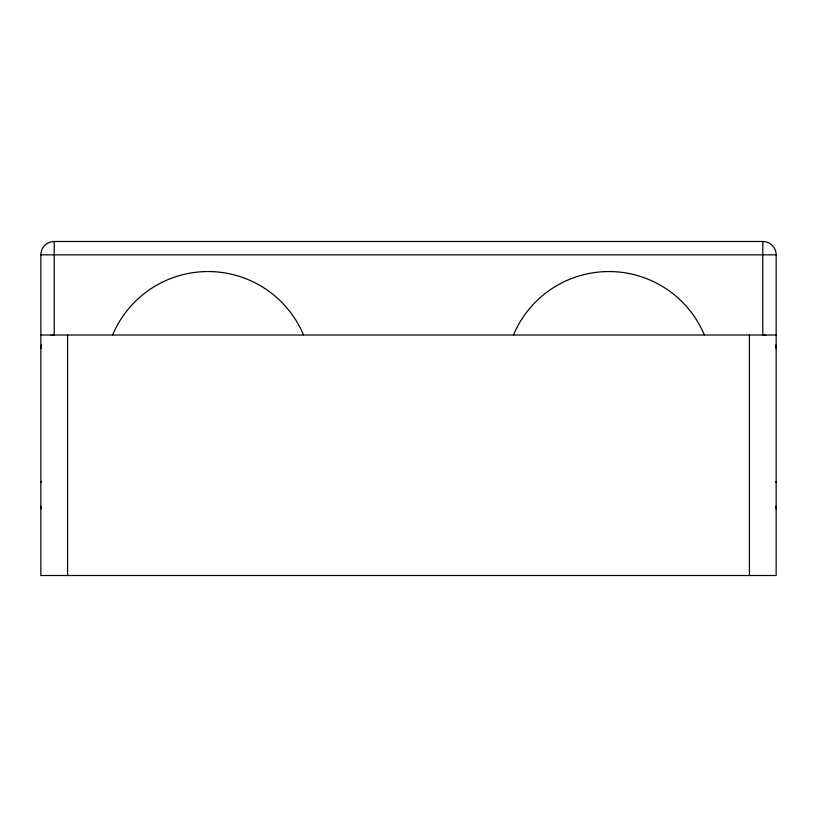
<?xml version="1.0" encoding="UTF-8"?>
<svg xmlns="http://www.w3.org/2000/svg" width="817" height="817" viewBox="0 0 817 817"><rect width="100%" height="100%" fill="white"/><g stroke="black" fill="none" stroke-linecap="round" stroke-linejoin="round"><path stroke-width="1.23" d="M51.124 335.378L54.208 335.011M54.208 241.485L762.792 241.485A13.358 13.358 0 0 1 776.15 254.843L776.15 575.515L40.85 575.515L40.85 254.843A13.358 13.358 0 0 1 54.208 241.485L54.208 335.236M40.85 254.843L776.15 254.843M40.85 335.011L776.15 335.011M40.85 481.989L41.371 481.989M775.629 481.989L776.15 481.989M762.792 335.011L765.876 335.378M762.792 241.485L762.792 335.236M749.424 335.011L749.424 575.515M67.576 335.011L67.576 575.515M513.515 334.847A103.545 103.545 0 0 1 704.325 334.847M112.675 334.847A103.545 103.545 0 0 1 303.485 334.847M775.925 506.274A13.358 13.358 0 0 1 776.15 508.705M40.85 508.705A13.358 13.358 0 0 1 41.075 506.274M40.962 348.369A23.897 16.902 0 0 1 41.279 345.111M775.721 345.111A23.897 16.902 0 0 1 776.038 348.369"/></g></svg>
